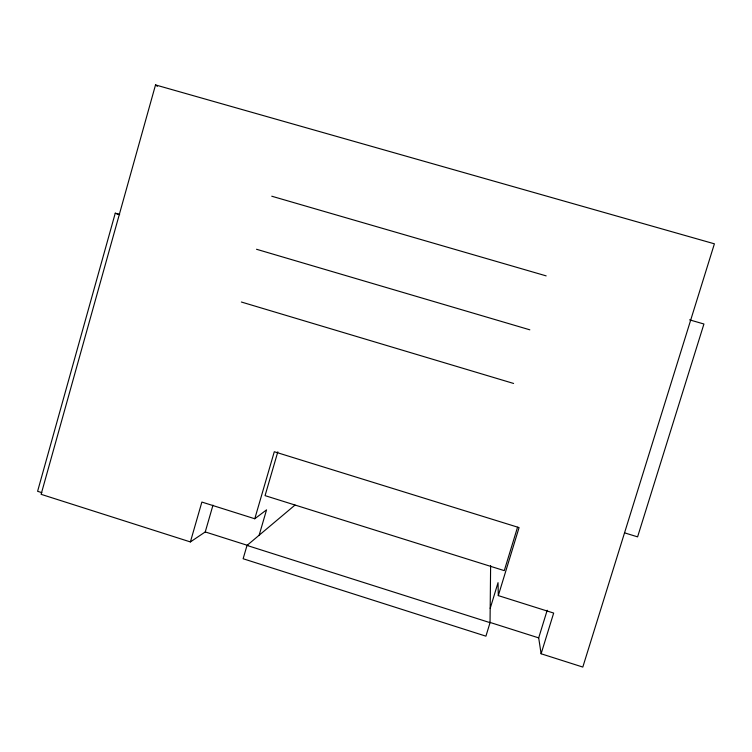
<?xml version="1.0" encoding="UTF-8"?>
<svg xmlns="http://www.w3.org/2000/svg" width="752" height="752" viewBox="0 0 752 752"><rect width="100%" height="100%" fill="white"/><g stroke="black" fill="none" stroke-linecap="round" stroke-linejoin="round"><path stroke-width="1.13" d="M295 505.071L247.013 545.435L243.131 558.745L485.924 636.173L490.041 622.665L490.624 565.57M119.596 214.489L115.253 213.211L37.6 491.3L41.849 492.654M547.193 610.257L538.686 637.884L541.111 653.77L582.809 667.071L714.4 243.817L155.523 84.929L41.106 494.327L190.388 541.929L205.249 531.937L212.976 505.175M190.388 541.929L201.874 502.063L254.778 518.758L266.546 509.856L259.149 535.227M254.778 518.758L274.292 451.736L519.068 527.594L498.303 595.603L553.669 613.068L541.111 653.77M277.826 451.811L265.061 495.634L504.291 570.636L517.536 527.237M490.191 608.396L498.031 582.668L498.303 595.603M271.754 196.216L546.159 275.881M689.565 319.844L703.928 324.009L637.593 536.862L624.545 532.848M256.526 249.269L529.831 329.818M241.373 302.022L513.597 383.454M205.249 531.937L247.822 545.463M489.618 622.299L538.686 637.884M247.013 545.435L490.041 622.665M115.253 213.211L119.606 214.658M155.523 84.929L157.394 86.339"/></g></svg>
